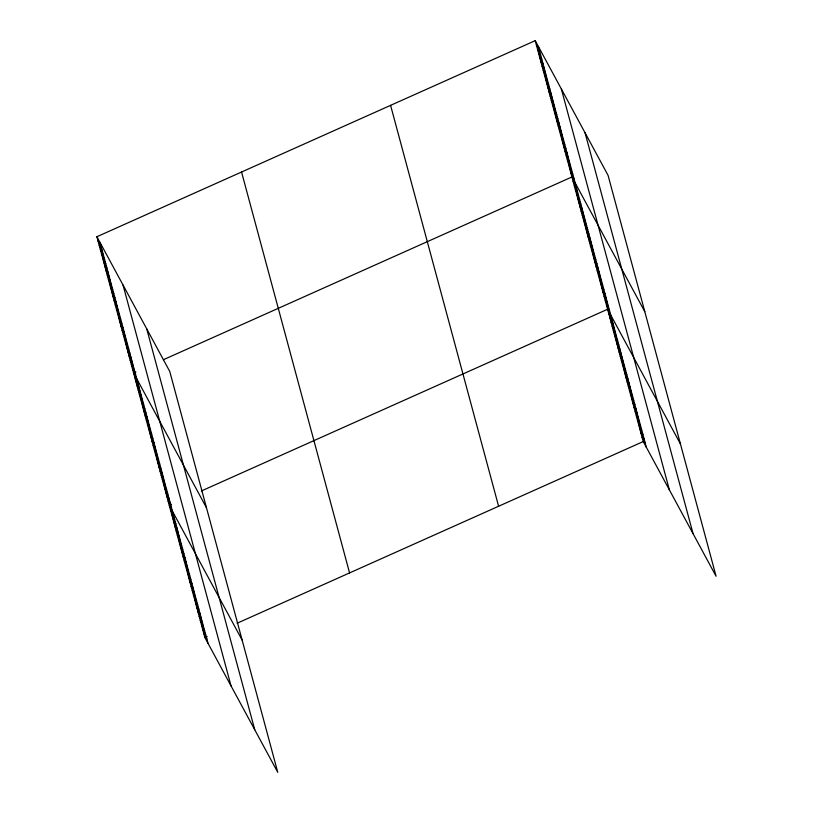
<?xml version="1.0" encoding="UTF-8"?>
<svg xmlns="http://www.w3.org/2000/svg" width="813" height="813" viewBox="0 0 813 813"><rect width="100%" height="100%" fill="white"/><g stroke="black" fill="none" stroke-linecap="round" stroke-linejoin="round"><path stroke-width="1.22" d="M96.91 236.725L169.754 371.45L277.772 772.35L204.927 637.626L96.91 236.725L535.228 40.65L608.073 175.374L716.09 576.275L643.246 441.55L535.228 40.65M135.934 371.998L133.637 373.025L206.482 507.749M163.484 359.681L571.956 176.96L644.8 311.684M171.573 504.304L169.277 505.33L242.122 640.055M201.421 490.95L607.606 309.255L680.451 443.979M204.927 637.626L207.224 636.599M237.071 623.246L643.246 441.55M536.377 44.908L539.476 50.65M537.525 49.166L540.625 54.908M538.673 53.424L541.773 59.166M539.822 57.693L542.921 63.424M540.97 61.951L544.07 67.682M542.119 66.209L545.218 71.94M543.267 70.467L546.366 76.209M544.415 74.725L547.515 80.467M545.564 78.983L548.663 84.725M546.712 83.251L549.812 88.983M547.85 87.509L550.96 93.241M548.999 91.767L552.108 97.499M550.147 96.025L553.257 101.757M551.295 100.284L554.395 106.025M552.444 104.542L555.543 110.283M553.592 108.8L556.692 114.542M554.74 113.068L557.84 118.8M555.889 117.326L558.988 123.058M557.037 121.584L560.137 127.316M558.185 125.842L561.285 131.574M559.334 130.1L562.433 135.842M560.482 134.358L563.582 140.1M561.631 138.617L564.73 144.358M562.779 142.885L565.878 148.616M563.927 147.143L567.027 152.874M565.065 151.401L568.175 157.133M566.214 155.659L569.324 161.401M567.362 159.917L570.472 165.659M568.511 164.175L571.61 169.917M569.659 168.443L572.759 174.175M570.807 172.702L573.907 178.433M573.104 181.228L576.204 186.96M574.252 185.496L577.362 191.228M575.401 189.764L578.51 195.496M576.559 194.033L579.659 199.764M577.708 198.301L580.807 204.033M578.856 202.569L581.956 208.301M580.004 206.827L583.104 212.569M581.153 211.095L584.252 216.837M582.301 215.364L585.411 221.106M583.46 219.632L586.559 225.374M584.608 223.9L587.708 229.642M585.756 228.168L588.856 233.91M586.905 232.437L590.004 238.179M588.053 236.705L591.153 242.447M589.201 240.973L592.301 246.705M590.35 245.241L593.46 250.973M591.508 249.51L594.608 255.241M592.657 253.778L595.756 259.51M593.805 258.046L596.905 263.778M594.953 262.314L598.053 268.046M596.102 266.583L599.201 272.314M597.25 270.851L600.35 276.583M598.398 275.119L601.508 280.851M599.557 279.387L602.657 285.119M600.705 283.646L603.805 289.387M601.854 287.914L604.953 293.656M603.002 292.182L606.102 297.924M604.15 296.45L607.25 302.192M605.299 300.719L608.398 306.46M606.447 304.987L609.557 310.729M608.754 313.523L611.854 319.265M609.902 317.792L613.002 323.533M611.051 322.06L614.15 327.791M612.199 326.328L615.299 332.06M613.348 330.596L616.457 336.328M614.496 334.865L617.606 340.596M615.654 339.133L618.754 344.864M616.803 343.401L619.902 349.133M617.951 347.669L621.051 353.401M619.1 351.938L622.199 357.669M620.248 356.206L623.347 361.937M621.396 360.474L624.506 366.206M622.545 364.732L625.654 370.474M623.703 369L626.803 374.742M624.851 373.269L627.951 379.01M626 377.537L629.099 383.279M627.148 381.805L630.248 387.547M628.297 386.073L631.396 391.815M629.445 390.342L632.555 396.083M630.603 394.61L633.703 400.352M631.752 398.878L634.851 404.62M632.9 403.146L636 408.878M634.049 407.415L637.148 413.146M635.197 411.683L638.296 417.415M636.345 415.951L639.445 421.683M637.494 420.219L640.603 425.951M638.652 424.488L641.752 430.219M639.801 428.756L642.9 434.488M640.949 433.024L644.048 438.756M642.097 437.292L645.197 443.024M98.058 240.983L101.158 246.715M99.206 245.241L102.306 250.973M100.355 249.5L103.454 255.231M101.503 253.758L104.603 259.499M102.651 258.016L105.751 263.758M103.79 262.274L106.899 268.016M104.938 266.542L108.048 272.274M106.086 270.8L109.196 276.532M107.235 275.058L110.334 280.79M108.383 279.316L111.483 285.058M109.531 283.574L112.631 289.316M110.68 287.832L113.779 293.574M111.828 292.101L114.928 297.832M112.977 296.359L116.076 302.09M114.125 300.617L117.224 306.349M115.273 304.875L118.373 310.607M116.422 309.133L119.521 314.875M117.57 313.391L120.67 319.133M118.718 317.649L121.818 323.391M119.867 321.918L122.966 327.649M121.005 326.176L124.115 331.907M122.153 330.434L125.263 336.165M123.302 334.692L126.411 340.434M124.45 338.95L127.55 344.692M125.598 343.208L128.698 348.95M126.747 347.466L129.846 353.208M127.895 351.734L130.995 357.466M129.043 355.992L132.143 361.724M130.192 360.25L133.291 365.982M131.34 364.509L134.44 370.25M132.489 368.767L135.588 374.508M134.785 377.293L137.885 383.035M135.934 381.561L139.033 387.303M137.082 385.829L140.182 391.571M138.23 390.098L141.34 395.84M139.379 394.366L142.488 400.108M140.537 398.634L143.637 404.376M141.686 402.902L144.785 408.634M142.834 407.171L145.934 412.902M143.982 411.439L147.082 417.171M145.131 415.707L148.23 421.439M146.279 419.975L149.389 425.707M147.427 424.244L150.537 429.975M148.586 428.512L151.685 434.244M149.734 432.78L152.834 438.512M150.883 437.048L153.982 442.78M152.031 441.317L155.131 447.048M153.179 445.575L156.279 451.317M154.328 449.843L157.437 455.585M155.476 454.111L158.586 459.853M156.635 458.38L159.734 464.121M157.783 462.648L160.883 468.39M158.931 466.916L162.031 472.658M160.08 471.184L163.179 476.926M161.228 475.453L164.328 481.194M162.376 479.721L165.486 485.463M163.535 483.989L166.635 489.721M164.683 488.257L167.783 493.989M165.832 492.526L168.931 498.257M166.98 496.794L170.08 502.525M168.128 501.062L171.228 506.794M170.425 509.599L173.535 515.33M171.584 513.867L174.683 519.598M172.732 518.135L175.832 523.867M173.88 522.403L176.98 528.135M175.029 526.661L178.128 532.403M176.177 530.93L179.277 536.671M177.325 535.198L180.425 540.94M178.474 539.466L181.584 545.208M179.632 543.734L182.732 549.476M180.781 548.003L183.88 553.744M181.929 552.271L185.029 558.013M183.077 556.539L186.177 562.281M184.226 560.807L187.325 566.549M185.374 565.076L188.484 570.807M186.523 569.344L189.632 575.076M187.681 573.612L190.781 579.344M188.829 577.88L191.929 583.612M189.978 582.149L193.077 587.88M191.126 586.417L194.226 592.149M192.275 590.685L195.374 596.417M193.423 594.953L196.533 600.685M194.571 599.222L197.681 604.953M195.73 603.48L198.829 609.222M196.878 607.748L199.978 613.49M198.026 612.016L201.126 617.758M199.175 616.284L202.274 622.026M200.323 620.553L203.423 626.295M201.472 624.821L204.581 630.563M202.62 629.089L205.73 634.831M203.778 633.357L206.878 639.099M585.055 132.804L693.072 533.714M561.346 88.952L669.363 489.853M538.328 46.382L646.345 447.292M390.586 105.355L498.603 506.255M241.552 172.021L349.57 572.921M146.736 328.879L254.754 729.779M123.027 285.028L231.044 685.928M100.009 242.457L208.026 643.368"/></g></svg>
